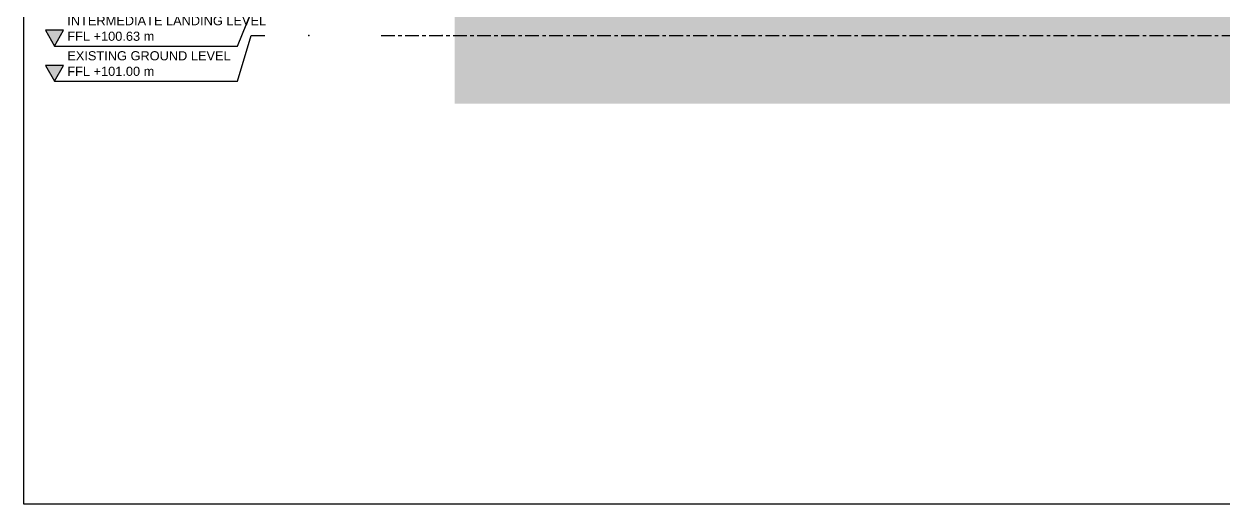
# Model space of a CAD drawing. Header units: millimetres. Extents: x -25371 to 2282244, y -90657 to 147824.
# Drawn here: x 1575674 to 1595332, y -11627 to -3760 of the extents above; entities that cross this region are included whole.
import ezdxf
from ezdxf.xclip import XClip

# ---------------------------------------------------------------- set-up
doc = ezdxf.new("R2010")
doc.units = ezdxf.units.MM
doc.header["$XCLIPFRAME"] = 0
doc.linetypes.add('CENTER', pattern=[50.8, 31.75, -6.35, 6.35, -6.35])
doc.linetypes.add('TA_GL_000.90000', pattern=[2.475, 0.9, -0.225, 0.225, -0.225, 0.9])
for name, color, linetype in [('000 - 0_SYM_DWG_GRIDLINE_MAIN_COLOR_251', 7, 'Continuous'), ('000 - 0_SYM_DWG_LEVEL_MAIN_COLOR_2', 7, 'Continuous'), ('000 - 0_SYM_DWG_LEVEL_TEXT', 7, 'Continuous'), ('000 - GRID', 7, 'CENTER')]:
    doc.layers.add(name, color=color, linetype=linetype)
doc.layers.add('A-DETL-GENF', color=7, linetype='Continuous', lineweight=35)
doc.styles.add('Arial_1', font='arial.ttf', dxfattribs={"height": 400})
doc.styles.add('TA', font='', dxfattribs={"height": 4.5})
doc.styles.get('TA').set_extended_font_data('Cordia New')

# ---------------------------------------------------------------- blocks, each defined once
blk = doc.blocks.new('A$C7fb6dcac')
at = {"layer": 'Defpoints', "color": 7}
blk.add_lwpolyline([(775, -444), (0, -444), (0, 0), (775, 0)], close=True, dxfattribs=at)
blk = doc.blocks.new('*U456')
at = {"layer": '000 - 0_SYM_DWG_LEVEL_MAIN_COLOR_2'}
blk.add_hatch(color=7, dxfattribs=at).paths.add_polyline_path([(-80.41, -5.82), (-83.4, -11), (-86.39, -5.82)])
at = {"color": 7}
blk.add_point((0, 0), dxfattribs=at)
at = {"layer": '000 - 0_SYM_DWG_GRIDLINE_MAIN_COLOR_251', "color": 7}
blk.add_lwpolyline([(-83.4, -11), (-23.4, -11), (-18.9, 0), (-14.4, 0)], dxfattribs=at)
at = {"layer": '000 - 0_SYM_DWG_LEVEL_MAIN_COLOR_2', "color": 7, "lineweight": 25}
for p, q in [((-80.41, -5.82), (-86.39, -5.82)), ((-86.39, -5.82), (-83.4, -11)), ((-83.4, -11), (-80.41, -5.82))]:
    blk.add_line(p, q, dxfattribs=at)
at = {"layer": '000 - 0_SYM_DWG_LEVEL_TEXT', "color": 7, "style": 'Arial_1'}
for tag, p in [('LV_NAME_1', (-79.18, 0.92)), ('LV_NAME_2', (-79.19, -4.17)), ('LV_NAME_3', (-79.2, -9.26))]:
    blk.add_attdef(tag, p, '', height=3, dxfattribs=at)
blk = doc.blocks.new('*U455')
at = {"layer": '000 - 0_SYM_DWG_LEVEL_MAIN_COLOR_2'}
blk.add_hatch(color=7, dxfattribs=at).paths.add_polyline_path([(-80.41, -9.82), (-83.4, -15), (-86.39, -9.82)])
at = {"color": 7}
blk.add_point((0, 0), dxfattribs=at)
at = {"layer": '000 - 0_SYM_DWG_GRIDLINE_MAIN_COLOR_251', "color": 7}
blk.add_lwpolyline([(-83.4, -15), (-23.4, -15), (-18.9, 0), (-14.4, 0)], dxfattribs=at)
at = {"layer": '000 - 0_SYM_DWG_LEVEL_MAIN_COLOR_2', "color": 7, "lineweight": 25}
for p, q in [((-80.41, -9.82), (-86.39, -9.82)), ((-86.39, -9.82), (-83.4, -15)), ((-83.4, -15), (-80.41, -9.82))]:
    blk.add_line(p, q, dxfattribs=at)
at = {"layer": '000 - 0_SYM_DWG_LEVEL_TEXT', "color": 7, "style": 'Arial_1'}
for tag, p in [('LV_NAME_1', (-79.18, -3.08)), ('LV_NAME_2', (-79.19, -8.17)), ('LV_NAME_3', (-79.2, -13.26))]:
    blk.add_attdef(tag, p, '', height=3, dxfattribs=at)
blk = doc.blocks.new('*U1018')
at = {"layer": '000 - 0_SYM_DWG_GRIDLINE_MAIN_COLOR_251', "color": 7, "linetype": 'ByBlock', "ltscale": 5}
blk.add_line((20, 0), (-585.29, 0), dxfattribs=at)
at = {"layer": '000 - 0_SYM_DWG_GRIDLINE_MAIN_COLOR_251', "color": 7}
blk.add_point((0, 0), dxfattribs=at)
at = {"color": 7, "style": 'TA', "flags": 1}
blk.add_attdef('LOCATION', (6, -6), '', height=4.5, rotation=270, dxfattribs=at)
blk = doc.blocks.new('C-1-VS01_REV00_20260615-155540_ELEVATION_1_DIMS-1')
at = {"color": 7, "xscale": 50, "yscale": 50, "zscale": 50}
for name, p, values in [('*U456', (-34450.7, 101000), {'LV_NAME_2': 'INTERMEDIATE LANDING LEVEL', 'LV_NAME_3': 'FFL +100.63 m'}), ('*U455', (-34450.7, 100625), {'LV_NAME_2': 'EXISTING GROUND LEVEL', 'LV_NAME_3': 'FFL +101.00 m'})]:
    blk.add_blockref(name, p, dxfattribs=at).add_auto_attribs(values)
at = {"layer": '000 - GRID', "color": 7, "linetype": 'TA_GL_000.90000', "xscale": 50.00000000000004, "yscale": 50.00000000000004, "zscale": 50.00000000000004, "rotation": 180}
blk.add_blockref('*U1018', (-32265.5, 100625), dxfattribs=at)
blk = doc.blocks.new('C-1-VS01_REV00_20260615-155217_ELEVATION_1_EX')
at = {"layer": 'A-DETL-GENF', "lineweight": 9}
h = blk.add_hatch(dxfattribs=at)
h.set_pattern_fill('FP_31', style=0, pattern_type=2)
h.set_pattern_definition([(45, (-4042.98, 0), (0, 449.0128), [317.5, -317.5]), (45, (-4127.17, 84.2), (0, 449.0128), [317.5, -317.5]), (45, (-4211.35, 168.38), (0, 449.0128), [317.5, -317.5]), (135, (-4211.35, 224.5), (-449.0128, 3e-14), [317.5, -317.5]), (135, (-4127.17, 308.7), (-449.0128, 3e-14), [317.5, -317.5]), (135, (-4042.98, 392.9), (-449.0128, 3e-14), [317.5, -317.5])])
h.paths.add_polyline_path([(-32057, 99505), (18631, 99505), (18631, 101000), (17001, 101000), (17001, 100460), (16258, 100460), (16258, 101000), (14307, 101000), (14307, 101750), (-25164, 101750), (-25164, 101000), (-32057, 101000), (-32057, 100327)])

msp = doc.modelspace()

# ---------------------------------------------------------------- block references
at = {"color": 7, "xscale": 50, "yscale": 50, "zscale": 50}
msp.add_blockref('A$C7fb6dcac', (1575673.68, 10572.622), dxfattribs=at)
at = {"color": 7}
ref = msp.add_blockref('C-1-VS01_REV00_20260615-155217_ELEVATION_1_EX', (1614794.372, -104572.744), dxfattribs=at)
XClip(ref).set_block_clipping_path([(-39120.691541394, 96602.3760666824), (-3553.7799988328, 115145.365818867)])
msp.add_blockref('C-1-VS01_REV00_20260615-155540_ELEVATION_1_DIMS-1', (1614794.372, -104572.744), dxfattribs=at)

doc.saveas('drawing.dxf')
